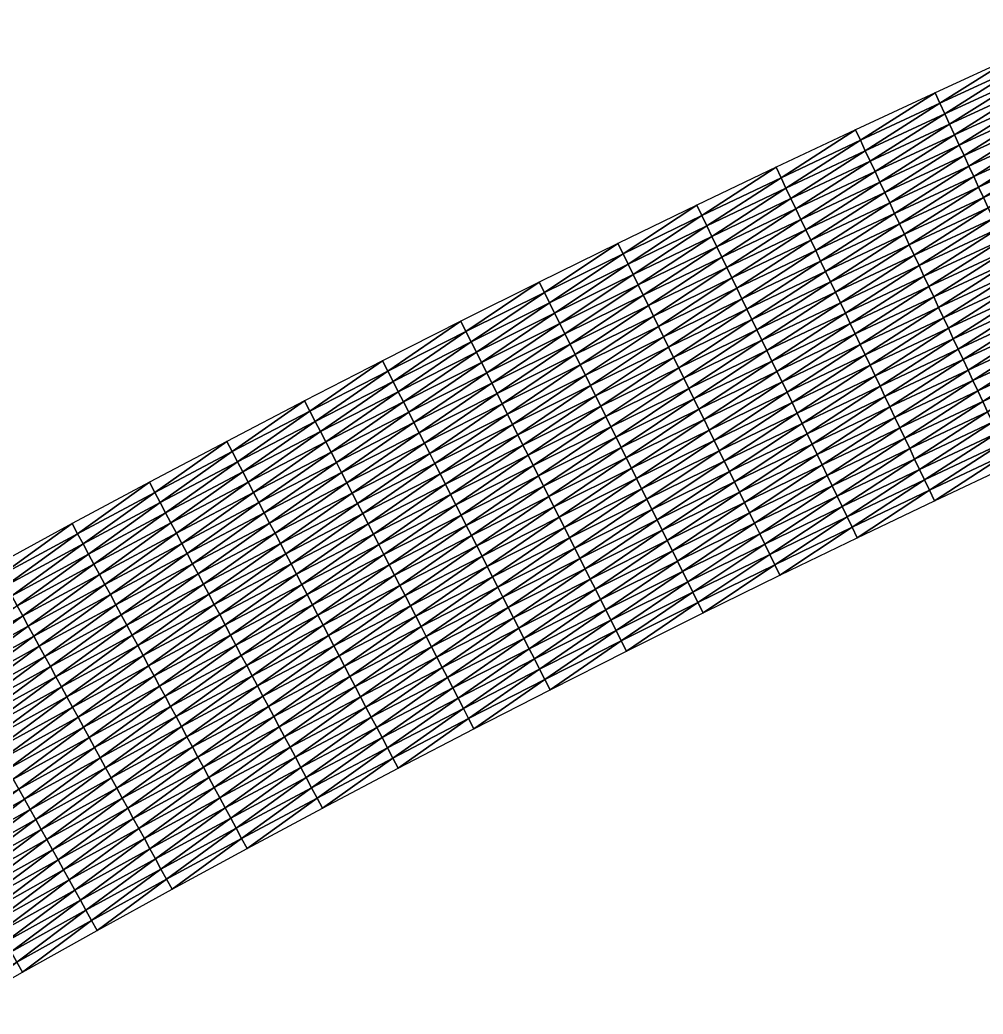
# Model space of a CAD drawing. Header units: metres. Extents: x 479979 to 482619, y 6959976 to 6961524.
# Drawn here: x 480645.8 to 480812.8, y 6960432.6 to 6960605 of the extents above; entities that cross this region are included whole.
import ezdxf

# ---------------------------------------------------------------- set-up
doc = ezdxf.new("R2010")
doc.units = ezdxf.units.M

msp = doc.modelspace()

# ---------------------------------------------------------------- meshes
at = {"layer": 'WORKING_PLATFORM_TOP'}
mesh = msp.add_polyface(dxfattribs=at)
corners = [(480804.279, 6960556.947, 9.692), (480817.931, 6960563.301, 9.633), (480817.092, 6960565.117, 9.64), (480803.431, 6960558.758, 9.699), (480816.253, 6960566.932, 9.648), (480802.582, 6960560.569, 9.707), (480815.414, 6960568.748, 9.655), (480801.733, 6960562.38, 9.714), (480814.574, 6960570.563, 9.662), (480800.885, 6960564.191, 9.721), (480813.735, 6960572.378, 9.67), (480800.036, 6960566.002, 9.729), (480812.896, 6960574.194, 9.677), (480799.187, 6960567.813, 9.736), (480812.057, 6960576.009, 9.684), (480798.339, 6960569.624, 9.744), (480811.217, 6960577.824, 9.193), (480797.49, 6960571.435, 9.254), (480810.378, 6960579.64, 9.199), (480796.641, 6960573.246, 9.258), (480809.539, 6960581.455, 9.206), (480795.793, 6960575.057, 9.266), (480808.699, 6960583.271, 9.213), (480794.944, 6960576.868, 9.273), (480807.86, 6960585.086, 9.221), (480794.095, 6960578.679, 9.28), (480807.021, 6960586.901, 9.228), (480819.61, 6960559.671, 9.618), (480832.452, 6960567.769, 9.565), (480818.771, 6960561.486, 9.626), (480831.622, 6960569.588, 9.573), (480830.792, 6960571.408, 9.58), (480829.962, 6960573.227, 9.587), (480829.132, 6960575.047, 9.594), (480828.302, 6960576.867, 9.602), (480827.472, 6960578.686, 9.609), (480826.642, 6960580.506, 9.616), (480825.812, 6960582.326, 9.623), (480824.982, 6960584.145, 9.132), (480824.152, 6960585.965, 9.138), (480823.322, 6960587.785, 9.145), (480822.492, 6960589.604, 9.152), (480821.662, 6960591.424, 9.16), (480820.832, 6960593.244, 9.167), (480820.002, 6960595.063, 9.174), (480806.182, 6960588.717, 9.235), (480819.172, 6960596.883, 9.181), (480805.342, 6960590.532, 9.243), (480818.342, 6960598.703, 9.189), (480804.503, 6960592.348, 9.25), (480832.217, 6960604.989, 9.126)]
mesh.append_faces([[corners[k] for k in face] for face in [(0, 1, 2), (3, 2, 4), (3, 4, 5), (5, 4, 6), (5, 6, 7), (7, 6, 8), (7, 8, 9), (9, 8, 10), (9, 10, 11), (11, 10, 12), (11, 12, 13), (13, 12, 14), (13, 14, 15), (15, 14, 16), (17, 16, 18), (19, 18, 20), (21, 20, 22), (23, 22, 24), (25, 24, 26), (27, 28, 29), (29, 30, 1), (1, 31, 2), (2, 32, 4), (4, 33, 6), (6, 34, 8), (8, 34, 35), (8, 35, 10), (10, 35, 36), (10, 36, 12), (12, 36, 37), (12, 37, 14), (14, 37, 38), (14, 38, 16), (16, 38, 39), (16, 39, 18), (18, 39, 40), (18, 40, 20), (20, 40, 41), (20, 41, 22), (22, 41, 42), (22, 42, 24), (24, 42, 43), (24, 43, 26), (26, 43, 44), (26, 44, 45), (45, 44, 46), (45, 46, 47), (47, 46, 48), (47, 48, 49), (46, 50, 48)]])
mesh = msp.add_polyface(dxfattribs=at)
corners = [(480771.02, 6960556.645, 9.857), (480784.66, 6960563.17, 9.801), (480783.801, 6960564.976, 9.314), (480770.152, 6960558.447, 9.373), (480782.943, 6960566.783, 9.316), (480769.284, 6960560.249, 9.372), (480782.085, 6960568.589, 9.323), (480768.416, 6960562.051, 9.38), (480781.227, 6960570.396, 9.331), (480767.548, 6960563.852, 9.387), (480780.368, 6960572.202, 9.338), (480766.68, 6960565.654, 9.394), (480779.51, 6960574.009, 9.346), (480765.812, 6960567.456, 9.402), (480778.652, 6960575.815, 9.353), (480764.944, 6960569.258, 9.409), (480777.794, 6960577.622, 9.361), (480764.076, 6960571.06, 9.417), (480776.935, 6960579.428, 9.368), (480787.234, 6960557.75, 9.779), (480800.885, 6960564.191, 9.721), (480800.036, 6960566.002, 9.729), (480786.376, 6960559.557, 9.786), (480799.187, 6960567.813, 9.736), (480785.518, 6960561.363, 9.794), (480798.339, 6960569.624, 9.744), (480797.49, 6960571.435, 9.254), (480796.641, 6960573.246, 9.258), (480795.793, 6960575.057, 9.266), (480794.944, 6960576.868, 9.273), (480794.095, 6960578.679, 9.28), (480793.247, 6960580.49, 9.288), (480792.398, 6960582.301, 9.295), (480791.549, 6960584.112, 9.302), (480790.701, 6960585.923, 9.31), (480811.217, 6960577.824, 9.193), (480810.378, 6960579.64, 9.199), (480809.539, 6960581.455, 9.206), (480808.699, 6960583.271, 9.213), (480807.86, 6960585.086, 9.221), (480807.021, 6960586.901, 9.228), (480806.182, 6960588.717, 9.235), (480805.342, 6960590.532, 9.243), (480804.503, 6960592.348, 9.25)]
mesh.append_faces([[corners[k] for k in face] for face in [(0, 1, 2), (3, 2, 4), (3, 4, 5), (5, 4, 6), (5, 6, 7), (7, 6, 8), (7, 8, 9), (9, 8, 10), (9, 10, 11), (11, 10, 12), (11, 12, 13), (13, 12, 14), (15, 14, 16), (17, 16, 18), (19, 20, 21), (19, 21, 22), (22, 21, 23), (22, 23, 24), (24, 23, 25), (24, 25, 1), (1, 25, 26), (1, 26, 2), (2, 26, 27), (2, 27, 4), (4, 27, 28), (4, 28, 6), (6, 28, 29), (6, 29, 8), (8, 29, 30), (8, 30, 10), (10, 30, 31), (10, 31, 12), (12, 31, 32), (12, 32, 14), (14, 32, 33), (14, 33, 16), (16, 33, 34), (16, 34, 18), (25, 35, 26), (26, 36, 27), (27, 37, 28), (28, 38, 29), (29, 39, 30), (30, 40, 31), (31, 40, 41), (31, 41, 32), (32, 41, 42), (32, 42, 33), (33, 42, 43), (33, 43, 34)]])
mesh = msp.add_polyface(dxfattribs=at)
corners = [(480745.636, 6960539.796, 9.948), (480759.175, 6960546.455, 9.896), (480758.297, 6960548.252, 9.904), (480744.748, 6960541.588, 9.956), (480757.42, 6960550.049, 9.911), (480743.86, 6960543.38, 9.963), (480756.542, 6960551.846, 9.432), (480742.973, 6960545.172, 9.489), (480755.664, 6960553.643, 9.426), (480742.085, 6960546.965, 9.478), (480754.787, 6960555.44, 9.434), (480741.198, 6960548.757, 9.486), (480753.909, 6960557.237, 9.441), (480740.31, 6960550.549, 9.494), (480753.031, 6960559.034, 9.449), (480739.422, 6960552.341, 9.501), (480752.154, 6960560.831, 9.456), (480738.535, 6960554.134, 9.509), (480751.276, 6960562.629, 9.464), (480737.647, 6960555.926, 9.516), (480750.398, 6960564.426, 9.471), (480736.76, 6960557.718, 9.524), (480749.52, 6960566.223, 9.479), (480735.872, 6960559.51, 9.531), (480760.931, 6960542.86, 9.881), (480774.491, 6960549.438, 9.827), (480773.623, 6960551.239, 9.835), (480760.053, 6960544.657, 9.889), (480772.756, 6960553.041, 9.842), (480771.888, 6960554.843, 9.85), (480771.02, 6960556.645, 9.857), (480770.152, 6960558.447, 9.373), (480769.284, 6960560.249, 9.372), (480768.416, 6960562.051, 9.38), (480767.548, 6960563.852, 9.387), (480766.68, 6960565.654, 9.394), (480765.812, 6960567.456, 9.402), (480764.944, 6960569.258, 9.409), (480764.076, 6960571.06, 9.417), (480763.209, 6960572.862, 9.424), (480778.652, 6960575.815, 9.353), (480777.794, 6960577.622, 9.361), (480776.935, 6960579.428, 9.368)]
mesh.append_faces([[corners[k] for k in face] for face in [(0, 1, 2), (3, 2, 4), (3, 4, 5), (5, 4, 6), (5, 6, 7), (7, 6, 8), (7, 8, 9), (9, 8, 10), (9, 10, 11), (11, 10, 12), (11, 12, 13), (13, 12, 14), (13, 14, 15), (15, 14, 16), (15, 16, 17), (17, 16, 18), (17, 18, 19), (19, 18, 20), (19, 20, 21), (21, 20, 22), (21, 22, 23), (24, 25, 26), (24, 26, 27), (27, 26, 28), (27, 28, 1), (1, 28, 29), (1, 29, 2), (2, 29, 30), (2, 30, 4), (4, 30, 31), (4, 31, 6), (6, 31, 32), (6, 32, 8), (8, 32, 33), (8, 33, 10), (10, 33, 34), (10, 34, 12), (12, 34, 35), (12, 35, 14), (14, 35, 36), (14, 36, 16), (16, 36, 37), (16, 37, 18), (18, 37, 38), (18, 38, 20), (20, 38, 39), (20, 39, 22), (36, 40, 37), (37, 41, 38), (38, 42, 39)]])
mesh = msp.add_polyface(dxfattribs=at)
corners = [(480766.197, 6960532.078, 9.836), (480779.699, 6960538.626, 9.782), (480778.831, 6960540.428, 9.79), (480765.319, 6960533.875, 9.843), (480777.963, 6960542.23, 9.797), (480764.441, 6960535.672, 9.851), (480777.095, 6960544.032, 9.805), (480763.564, 6960537.469, 9.858), (480776.227, 6960545.834, 9.812), (480762.686, 6960539.266, 9.866), (480775.359, 6960547.636, 9.82), (480761.808, 6960541.063, 9.873), (480774.491, 6960549.438, 9.827), (480782.303, 6960533.221, 9.76), (480795.817, 6960539.685, 9.705), (480794.958, 6960541.492, 9.712), (480781.435, 6960535.023, 9.767), (480794.1, 6960543.298, 9.72), (480780.567, 6960536.824, 9.775), (480793.242, 6960545.105, 9.727), (480792.384, 6960546.911, 9.734), (480791.525, 6960548.718, 9.742), (480790.667, 6960550.524, 9.749), (480789.809, 6960552.331, 9.757), (480788.951, 6960554.137, 9.764), (480788.092, 6960555.944, 9.772), (480787.234, 6960557.75, 9.779), (480773.623, 6960551.239, 9.835), (480786.376, 6960559.557, 9.786), (480772.756, 6960553.041, 9.842), (480785.518, 6960561.363, 9.794), (480771.888, 6960554.843, 9.85), (480784.66, 6960563.17, 9.801), (480771.02, 6960556.645, 9.857), (480783.801, 6960564.976, 9.314), (480770.152, 6960558.447, 9.373), (480797.533, 6960536.072, 9.314), (480810.22, 6960544.27, 9.64), (480796.675, 6960537.879, 9.697), (480809.372, 6960546.081, 9.648), (480808.523, 6960547.892, 9.655), (480807.674, 6960549.703, 9.663), (480806.826, 6960551.514, 9.67), (480805.977, 6960553.325, 9.677), (480805.128, 6960555.136, 9.685), (480804.279, 6960556.947, 9.692), (480803.431, 6960558.758, 9.699), (480802.582, 6960560.569, 9.707), (480801.733, 6960562.38, 9.714), (480800.885, 6960564.191, 9.721)]
mesh.append_faces([[corners[k] for k in face] for face in [(0, 1, 2), (3, 2, 4), (5, 4, 6), (7, 6, 8), (9, 8, 10), (11, 10, 12), (13, 14, 15), (16, 15, 17), (16, 17, 18), (18, 17, 19), (18, 19, 1), (1, 19, 20), (1, 20, 2), (2, 20, 21), (2, 21, 4), (4, 21, 22), (4, 22, 6), (6, 22, 23), (6, 23, 8), (8, 23, 24), (8, 24, 10), (10, 24, 25), (10, 25, 12), (12, 25, 26), (12, 26, 27), (27, 26, 28), (27, 28, 29), (29, 28, 30), (29, 30, 31), (31, 30, 32), (31, 32, 33), (33, 34, 35), (36, 37, 38), (38, 39, 14), (14, 40, 15), (15, 41, 17), (17, 42, 19), (19, 43, 20), (20, 43, 44), (20, 44, 21), (21, 44, 45), (21, 45, 22), (22, 45, 46), (22, 46, 23), (23, 46, 47), (23, 47, 24), (24, 47, 48), (24, 48, 25), (25, 48, 49), (25, 49, 26)]])
mesh = msp.add_polyface(dxfattribs=at)
corners = [(480804.399, 6960521.62, 9.13), (480817.858, 6960527.971, 9.074), (480817.01, 6960529.782, 9.081), (480803.541, 6960523.427, 9.138), (480816.161, 6960531.593, 9.089), (480802.682, 6960525.233, 9.145), (480815.312, 6960533.404, 9.096), (480801.824, 6960527.04, 9.153), (480814.464, 6960535.215, 9.104), (480800.966, 6960528.846, 9.16), (480813.615, 6960537.026, 9.111), (480800.108, 6960530.653, 9.168), (480812.766, 6960538.837, 9.118), (480799.249, 6960532.459, 9.175), (480811.918, 6960540.648, 9.126), (480798.391, 6960534.266, 9.182), (480811.069, 6960542.459, 9.254), (480797.533, 6960536.072, 9.314), (480810.22, 6960544.27, 9.64), (480796.675, 6960537.879, 9.697), (480809.372, 6960546.081, 9.648), (480795.817, 6960539.685, 9.705), (480808.523, 6960547.892, 9.655), (480794.958, 6960541.492, 9.712), (480807.674, 6960549.703, 9.663), (480794.1, 6960543.298, 9.72), (480806.826, 6960551.514, 9.67), (480793.242, 6960545.105, 9.727), (480805.977, 6960553.325, 9.677), (480830.52, 6960536.071, 9.023), (480829.681, 6960537.886, 9.031), (480828.842, 6960539.701, 9.038), (480828.002, 6960541.517, 9.045), (480827.163, 6960543.332, 9.053), (480826.324, 6960545.147, 9.06), (480825.485, 6960546.963, 9.067), (480824.645, 6960548.778, 9.193), (480823.806, 6960550.594, 9.582), (480822.967, 6960552.409, 9.589), (480822.128, 6960554.224, 9.596), (480821.288, 6960556.04, 9.604), (480820.449, 6960557.855, 9.611), (480819.61, 6960559.671, 9.618), (480818.771, 6960561.486, 9.626), (480805.128, 6960555.136, 9.685), (480817.931, 6960563.301, 9.633), (480804.279, 6960556.947, 9.692), (480817.092, 6960565.117, 9.64), (480803.431, 6960558.758, 9.699)]
mesh.append_faces([[corners[k] for k in face] for face in [(0, 1, 2), (0, 2, 3), (3, 2, 4), (3, 4, 5), (5, 4, 6), (5, 6, 7), (7, 6, 8), (7, 8, 9), (9, 8, 10), (9, 10, 11), (11, 10, 12), (11, 12, 13), (13, 12, 14), (13, 14, 15), (15, 14, 16), (15, 16, 17), (17, 16, 18), (19, 18, 20), (21, 20, 22), (23, 22, 24), (25, 24, 26), (27, 26, 28), (1, 29, 2), (2, 30, 4), (4, 31, 6), (6, 32, 8), (8, 33, 10), (10, 33, 34), (10, 34, 12), (12, 34, 35), (12, 35, 14), (14, 35, 36), (14, 36, 16), (16, 36, 37), (16, 37, 18), (18, 37, 38), (18, 38, 20), (20, 38, 39), (20, 39, 22), (22, 39, 40), (22, 40, 24), (24, 40, 41), (24, 41, 26), (26, 41, 42), (26, 42, 28), (28, 42, 43), (28, 43, 44), (44, 43, 45), (44, 45, 46), (46, 47, 48)]])
mesh = msp.add_polyface(dxfattribs=at)
corners = [(480724.127, 6960515.565, 10), (480737.523, 6960522.34, 9.952), (480736.625, 6960524.128, 9.96), (480723.219, 6960517.347, 10.007), (480735.728, 6960525.915, 9.967), (480722.312, 6960519.13, 10.015), (480734.83, 6960527.702, 9.975), (480721.404, 6960520.912, 10.023), (480733.933, 6960529.489, 9.983), (480720.496, 6960522.694, 10.031), (480733.035, 6960531.277, 9.99), (480719.589, 6960524.476, 10.038), (480732.137, 6960533.064, 9.998), (480718.681, 6960526.258, 10.046), (480731.24, 6960534.851, 10.006), (480717.773, 6960528.041, 10.054), (480730.342, 6960536.638, 10.013), (480716.866, 6960529.823, 10.061), (480729.445, 6960538.426, 9.546), (480715.958, 6960531.605, 9.601), (480728.547, 6960540.213, 9.529), (480715.05, 6960533.387, 9.577), (480727.649, 6960542, 9.536), (480714.143, 6960535.169, 9.584), (480726.752, 6960543.787, 9.544), (480713.235, 6960536.951, 9.592), (480725.854, 6960545.575, 9.551), (480712.327, 6960538.734, 9.6), (480724.957, 6960547.362, 9.559), (480711.42, 6960540.516, 9.607), (480724.059, 6960549.149, 9.567), (480710.512, 6960542.298, 9.615), (480723.161, 6960550.937, 9.574), (480748.298, 6960534.419, 9.925), (480747.411, 6960536.211, 9.933), (480746.523, 6960538.003, 9.94), (480745.636, 6960539.796, 9.948), (480744.748, 6960541.588, 9.956), (480743.86, 6960543.38, 9.963), (480742.973, 6960545.172, 9.489), (480742.085, 6960546.965, 9.478), (480741.198, 6960548.757, 9.486), (480740.31, 6960550.549, 9.494), (480739.422, 6960552.341, 9.501), (480738.535, 6960554.134, 9.509), (480737.647, 6960555.926, 9.516), (480736.76, 6960557.718, 9.524), (480735.872, 6960559.51, 9.531), (480722.264, 6960552.724, 9.582)]
mesh.append_faces([[corners[k] for k in face] for face in [(0, 1, 2), (3, 2, 4), (3, 4, 5), (5, 4, 6), (5, 6, 7), (7, 6, 8), (7, 8, 9), (9, 8, 10), (9, 10, 11), (11, 10, 12), (11, 12, 13), (13, 12, 14), (13, 14, 15), (15, 14, 16), (15, 16, 17), (17, 16, 18), (17, 18, 19), (19, 18, 20), (19, 20, 21), (21, 20, 22), (23, 22, 24), (25, 24, 26), (27, 26, 28), (29, 28, 30), (31, 30, 32), (4, 33, 6), (6, 34, 8), (8, 35, 10), (10, 36, 12), (12, 37, 14), (14, 37, 38), (14, 38, 16), (16, 38, 39), (16, 39, 18), (18, 39, 40), (18, 40, 20), (20, 40, 41), (20, 41, 22), (22, 41, 42), (22, 42, 24), (24, 42, 43), (24, 43, 26), (26, 43, 44), (26, 44, 28), (28, 44, 45), (28, 45, 30), (30, 45, 46), (30, 46, 32), (32, 46, 47), (32, 47, 48)]])
mesh = msp.add_polyface(dxfattribs=at)
corners = [(480690.039, 6960515.967, 10.151), (480703.431, 6960522.932, 10.107), (480702.513, 6960524.709, 9.655), (480689.112, 6960517.739, 9.707), (480701.596, 6960526.486, 9.623), (480688.184, 6960519.51, 9.666), (480700.678, 6960528.263, 9.63), (480687.256, 6960521.282, 9.674), (480699.76, 6960530.04, 9.638), (480686.328, 6960523.054, 9.682), (480698.842, 6960531.817, 9.646), (480685.4, 6960524.825, 9.69), (480697.924, 6960533.594, 9.653), (480684.472, 6960526.597, 9.697), (480697.007, 6960535.371, 9.661), (480683.544, 6960528.369, 9.705), (480696.089, 6960537.148, 9.669), (480682.616, 6960530.14, 9.713), (480695.171, 6960538.925, 9.677), (480707.102, 6960515.825, 10.076), (480720.496, 6960522.694, 10.031), (480719.589, 6960524.476, 10.038), (480706.185, 6960517.601, 10.084), (480718.681, 6960526.258, 10.046), (480705.267, 6960519.378, 10.092), (480717.773, 6960528.041, 10.054), (480704.349, 6960521.155, 10.099), (480716.866, 6960529.823, 10.061), (480715.958, 6960531.605, 9.601), (480715.05, 6960533.387, 9.577), (480714.143, 6960535.169, 9.584), (480713.235, 6960536.951, 9.592), (480712.327, 6960538.734, 9.6), (480711.42, 6960540.516, 9.607), (480710.512, 6960542.298, 9.615), (480709.604, 6960544.08, 9.623), (480708.697, 6960545.862, 9.63), (480727.649, 6960542, 9.536), (480726.752, 6960543.787, 9.544), (480725.854, 6960545.575, 9.551), (480724.957, 6960547.362, 9.559), (480724.059, 6960549.149, 9.567), (480723.161, 6960550.937, 9.574), (480722.264, 6960552.724, 9.582)]
mesh.append_faces([[corners[k] for k in face] for face in [(0, 1, 2), (0, 2, 3), (3, 2, 4), (3, 4, 5), (5, 4, 6), (5, 6, 7), (7, 6, 8), (7, 8, 9), (9, 8, 10), (9, 10, 11), (11, 10, 12), (11, 12, 13), (13, 12, 14), (13, 14, 15), (15, 14, 16), (15, 16, 17), (17, 16, 18), (19, 20, 21), (22, 21, 23), (22, 23, 24), (24, 23, 25), (24, 25, 26), (26, 25, 27), (26, 27, 1), (1, 27, 28), (1, 28, 2), (2, 28, 29), (2, 29, 4), (4, 29, 30), (4, 30, 6), (6, 30, 31), (6, 31, 8), (8, 31, 32), (8, 32, 10), (10, 32, 33), (10, 33, 12), (12, 33, 34), (12, 34, 14), (14, 34, 35), (14, 35, 16), (16, 35, 36), (16, 36, 18), (29, 37, 30), (30, 38, 31), (31, 39, 32), (32, 40, 33), (33, 41, 34), (34, 42, 35), (35, 42, 43), (35, 43, 36)]])
mesh = msp.add_polyface(dxfattribs=at)
corners = [(480741.113, 6960515.191, 9.922), (480754.512, 6960521.873, 9.872), (480753.624, 6960523.665, 9.88), (480740.216, 6960516.978, 9.929), (480752.736, 6960525.458, 9.887), (480739.318, 6960518.766, 9.937), (480751.849, 6960527.25, 9.895), (480738.42, 6960520.553, 9.945), (480750.961, 6960529.042, 9.903), (480737.523, 6960522.34, 9.952), (480750.074, 6960530.834, 9.91), (480736.625, 6960524.128, 9.96), (480749.186, 6960532.627, 9.918), (480735.728, 6960525.915, 9.967), (480748.298, 6960534.419, 9.925), (480734.83, 6960527.702, 9.975), (480747.411, 6960536.211, 9.933), (480733.933, 6960529.489, 9.983), (480746.523, 6960538.003, 9.94), (480733.035, 6960531.277, 9.99), (480745.636, 6960539.796, 9.948), (480732.137, 6960533.064, 9.998), (480744.748, 6960541.588, 9.956), (480758.062, 6960514.704, 9.342), (480771.463, 6960521.295, 9.291), (480770.585, 6960523.092, 9.432), (480757.174, 6960516.496, 9.489), (480769.708, 6960524.889, 9.806), (480756.287, 6960518.289, 9.857), (480768.83, 6960526.686, 9.813), (480755.399, 6960520.081, 9.865), (480767.952, 6960528.483, 9.821), (480767.074, 6960530.28, 9.828), (480766.197, 6960532.078, 9.836), (480765.319, 6960533.875, 9.843), (480764.441, 6960535.672, 9.851), (480763.564, 6960537.469, 9.858), (480762.686, 6960539.266, 9.866), (480761.808, 6960541.063, 9.873), (480760.931, 6960542.86, 9.881), (480760.053, 6960544.657, 9.889), (480759.175, 6960546.455, 9.896), (480758.297, 6960548.252, 9.904), (480778.831, 6960540.428, 9.79), (480777.963, 6960542.23, 9.797), (480777.095, 6960544.032, 9.805), (480776.227, 6960545.834, 9.812), (480775.359, 6960547.636, 9.82), (480774.491, 6960549.438, 9.827)]
mesh.append_faces([[corners[k] for k in face] for face in [(0, 1, 2), (3, 2, 4), (3, 4, 5), (5, 4, 6), (5, 6, 7), (7, 6, 8), (7, 8, 9), (9, 8, 10), (9, 10, 11), (11, 10, 12), (11, 12, 13), (13, 12, 14), (15, 14, 16), (17, 16, 18), (19, 18, 20), (21, 20, 22), (23, 24, 25), (26, 25, 27), (26, 27, 28), (28, 27, 29), (28, 29, 30), (30, 29, 31), (30, 31, 1), (1, 31, 32), (1, 32, 2), (2, 32, 33), (2, 33, 4), (4, 33, 34), (4, 34, 6), (6, 34, 35), (6, 35, 8), (8, 35, 36), (8, 36, 10), (10, 36, 37), (10, 37, 12), (12, 37, 38), (12, 38, 14), (14, 38, 39), (14, 39, 16), (16, 39, 40), (16, 40, 18), (18, 40, 41), (18, 41, 20), (20, 42, 22), (33, 43, 34), (34, 44, 35), (35, 45, 36), (36, 46, 37), (37, 47, 38), (38, 48, 39)]])
mesh = msp.add_polyface(dxfattribs=at)
corners = [(480764.275, 6960502.158, 9.289), (480777.607, 6960508.715, 9.238), (480776.729, 6960510.512, 9.245), (480763.388, 6960503.951, 9.296), (480775.852, 6960512.309, 9.253), (480762.5, 6960505.743, 9.304), (480774.974, 6960514.106, 9.26), (480790.982, 6960515.202, 9.185), (480790.114, 6960517.004, 9.193), (480789.246, 6960518.806, 9.2), (480788.378, 6960520.608, 9.207), (480787.51, 6960522.409, 9.215), (480774.096, 6960515.903, 9.268), (480786.642, 6960524.211, 9.222), (480773.218, 6960517.701, 9.276), (480785.774, 6960526.013, 9.23), (480772.341, 6960519.498, 9.283), (480784.906, 6960527.815, 9.237), (480771.463, 6960521.295, 9.291), (480784.038, 6960529.617, 9.373), (480770.585, 6960523.092, 9.432), (480783.17, 6960531.419, 9.752), (480769.708, 6960524.889, 9.806), (480782.303, 6960533.221, 9.76), (480768.83, 6960526.686, 9.813), (480781.435, 6960535.023, 9.767), (480767.952, 6960528.483, 9.821), (480780.567, 6960536.824, 9.775), (480767.074, 6960530.28, 9.828), (480779.699, 6960538.626, 9.782), (480766.197, 6960532.078, 9.836), (480804.399, 6960521.62, 9.13), (480803.541, 6960523.427, 9.138), (480802.682, 6960525.233, 9.145), (480801.824, 6960527.04, 9.153), (480800.966, 6960528.846, 9.16), (480800.108, 6960530.653, 9.168), (480799.249, 6960532.459, 9.175), (480798.391, 6960534.266, 9.182), (480797.533, 6960536.072, 9.314), (480796.675, 6960537.879, 9.697), (480795.817, 6960539.685, 9.705), (480794.958, 6960541.492, 9.712)]
mesh.append_faces([[corners[k] for k in face] for face in [(0, 1, 2), (3, 2, 4), (5, 4, 6), (1, 7, 8), (1, 8, 2), (2, 8, 9), (2, 9, 4), (4, 9, 10), (4, 10, 6), (6, 10, 11), (6, 11, 12), (12, 11, 13), (12, 13, 14), (14, 13, 15), (14, 15, 16), (16, 15, 17), (16, 17, 18), (18, 17, 19), (18, 19, 20), (20, 19, 21), (20, 21, 22), (22, 21, 23), (22, 23, 24), (24, 23, 25), (24, 25, 26), (26, 25, 27), (26, 27, 28), (28, 27, 29), (28, 29, 30), (7, 31, 32), (7, 32, 8), (8, 32, 33), (8, 33, 9), (9, 33, 34), (9, 34, 10), (10, 34, 35), (10, 35, 11), (11, 35, 36), (11, 36, 13), (13, 36, 37), (13, 37, 15), (15, 37, 38), (15, 38, 17), (17, 38, 39), (17, 39, 19), (19, 39, 40), (19, 40, 21), (21, 40, 41), (21, 41, 23), (23, 42, 25)]])
mesh = msp.add_polyface(dxfattribs=at)
corners = [(480649.165, 6960496.369, 9.855), (480662.437, 6960503.569, 9.807), (480661.488, 6960505.33, 9.747), (480666.231, 6960496.526, 10.207), (480679.505, 6960503.627, 10.169), (480678.567, 6960505.393, 10.176), (480665.282, 6960498.287, 10.215), (480677.629, 6960507.159, 10.184), (480664.334, 6960500.047, 10.223), (480676.691, 6960508.926, 10.192), (480663.385, 6960501.808, 10.231), (480675.753, 6960510.692, 9.758), (480674.814, 6960512.458, 9.708), (480673.876, 6960514.224, 9.715), (480660.54, 6960507.09, 9.754), (480672.938, 6960515.991, 9.723), (480659.591, 6960508.851, 9.762), (480672, 6960517.757, 9.731), (480658.643, 6960510.612, 9.77), (480671.061, 6960519.523, 9.739), (480657.694, 6960512.373, 9.778), (480670.123, 6960521.289, 9.747), (480656.746, 6960514.134, 9.786), (480669.185, 6960523.056, 9.754), (480655.797, 6960515.894, 9.794), (480668.247, 6960524.822, 9.762), (480654.849, 6960517.655, 9.802), (480682.32, 6960498.328, 10.145), (480694.679, 6960507.109, 10.112), (480681.382, 6960500.094, 10.153), (480693.751, 6960508.88, 10.12), (480680.444, 6960501.861, 10.161), (480692.823, 6960510.652, 10.127), (480691.895, 6960512.424, 10.135), (480690.967, 6960514.195, 10.143), (480690.039, 6960515.967, 10.151), (480689.112, 6960517.739, 9.707), (480688.184, 6960519.51, 9.666), (480687.256, 6960521.282, 9.674), (480686.328, 6960523.054, 9.682), (480685.4, 6960524.825, 9.69), (480684.472, 6960526.597, 9.697), (480683.544, 6960528.369, 9.705), (480682.616, 6960530.14, 9.713), (480681.688, 6960531.912, 9.721), (480695.171, 6960538.925, 9.677)]
mesh.append_faces([[corners[k] for k in face] for face in [(0, 1, 2), (3, 4, 5), (6, 5, 7), (6, 7, 8), (8, 7, 9), (8, 9, 10), (10, 9, 11), (10, 11, 1), (1, 11, 12), (1, 12, 2), (2, 12, 13), (2, 13, 14), (14, 13, 15), (14, 15, 16), (16, 15, 17), (16, 17, 18), (18, 17, 19), (18, 19, 20), (20, 19, 21), (20, 21, 22), (22, 21, 23), (22, 23, 24), (24, 23, 25), (24, 25, 26), (27, 28, 29), (29, 30, 31), (31, 32, 4), (4, 33, 5), (5, 34, 7), (7, 34, 35), (7, 35, 9), (9, 35, 36), (9, 36, 11), (11, 36, 37), (11, 37, 12), (12, 37, 38), (12, 38, 13), (13, 38, 39), (13, 39, 15), (15, 39, 40), (15, 40, 17), (17, 40, 41), (17, 41, 19), (19, 41, 42), (19, 42, 21), (21, 42, 43), (21, 43, 23), (23, 43, 44), (23, 44, 25), (43, 45, 44)]])
mesh = msp.add_polyface(dxfattribs=at)
corners = [(480687.011, 6960489.497, 10.106), (480700.247, 6960496.478, 10.065), (480699.319, 6960498.25, 10.073), (480686.073, 6960491.263, 10.114), (480698.391, 6960500.022, 10.081), (480685.135, 6960493.029, 10.122), (480697.463, 6960501.794, 10.088), (480684.197, 6960494.795, 10.129), (480696.535, 6960503.565, 10.096), (480683.258, 6960496.562, 10.137), (480695.607, 6960505.337, 10.104), (480682.32, 6960498.328, 10.145), (480694.679, 6960507.109, 10.112), (480681.382, 6960500.094, 10.153), (480693.751, 6960508.88, 10.12), (480680.444, 6960501.861, 10.161), (480692.823, 6960510.652, 10.127), (480679.505, 6960503.627, 10.169), (480691.895, 6960512.424, 10.135), (480678.567, 6960505.393, 10.176), (480690.967, 6960514.195, 10.143), (480703.031, 6960491.163, 10.042), (480716.28, 6960498.055, 9.999), (480715.363, 6960499.832, 10.007), (480702.103, 6960492.935, 10.05), (480714.445, 6960501.609, 10.014), (480701.175, 6960494.707, 10.057), (480713.527, 6960503.386, 10.022), (480712.609, 6960505.163, 10.03), (480711.691, 6960506.94, 10.038), (480710.774, 6960508.717, 10.045), (480709.856, 6960510.494, 10.053), (480708.938, 6960512.271, 10.061), (480708.02, 6960514.048, 10.068), (480707.102, 6960515.825, 10.076), (480706.185, 6960517.601, 10.084), (480705.267, 6960519.378, 10.092), (480704.349, 6960521.155, 10.099), (480703.431, 6960522.932, 10.107), (480690.039, 6960515.967, 10.151), (480725.035, 6960513.783, 9.992), (480724.127, 6960515.565, 10), (480723.219, 6960517.347, 10.007), (480722.312, 6960519.13, 10.015), (480721.404, 6960520.912, 10.023), (480720.496, 6960522.694, 10.031), (480719.589, 6960524.476, 10.038)]
mesh.append_faces([[corners[k] for k in face] for face in [(0, 1, 2), (3, 2, 4), (3, 4, 5), (5, 4, 6), (5, 6, 7), (7, 6, 8), (7, 8, 9), (9, 8, 10), (9, 10, 11), (11, 10, 12), (13, 12, 14), (15, 14, 16), (17, 16, 18), (19, 18, 20), (21, 22, 23), (21, 23, 24), (24, 23, 25), (24, 25, 26), (26, 25, 27), (26, 27, 1), (1, 27, 28), (1, 28, 2), (2, 28, 29), (2, 29, 4), (4, 29, 30), (4, 30, 6), (6, 30, 31), (6, 31, 8), (8, 31, 32), (8, 32, 10), (10, 32, 33), (10, 33, 12), (12, 33, 34), (12, 34, 14), (14, 34, 35), (14, 35, 16), (16, 35, 36), (16, 36, 18), (18, 36, 37), (18, 37, 20), (20, 37, 38), (20, 38, 39), (28, 40, 29), (29, 41, 30), (30, 42, 31), (31, 43, 32), (32, 44, 33), (33, 44, 45), (33, 45, 34), (34, 46, 35)]])
mesh = msp.add_polyface(dxfattribs=at)
corners = [(480711.383, 6960475.218, 9.472), (480724.541, 6960482.062, 9.429), (480723.623, 6960483.839, 9.437), (480710.455, 6960476.99, 9.48), (480722.705, 6960485.616, 9.445), (480709.527, 6960478.762, 9.487), (480721.787, 6960487.393, 9.452), (480737.742, 6960488.833, 9.385), (480736.834, 6960490.615, 9.392), (480735.927, 6960492.397, 9.4), (480735.019, 6960494.179, 9.408), (480734.111, 6960495.961, 9.415), (480720.869, 6960489.17, 9.46), (480733.204, 6960497.744, 9.423), (480719.952, 6960490.947, 9.468), (480732.296, 6960499.526, 9.431), (480719.034, 6960492.724, 9.476), (480731.388, 6960501.308, 9.438), (480718.116, 6960494.501, 9.483), (480730.481, 6960503.09, 9.601), (480717.198, 6960496.278, 9.655), (480729.573, 6960504.872, 9.954), (480716.28, 6960498.055, 9.999), (480728.665, 6960506.654, 9.961), (480715.363, 6960499.832, 10.007), (480727.758, 6960508.437, 9.969), (480714.445, 6960501.609, 10.014), (480726.85, 6960510.219, 9.977), (480713.527, 6960503.386, 10.022), (480725.942, 6960512.001, 9.984), (480712.609, 6960505.163, 10.03), (480725.035, 6960513.783, 9.992), (480711.691, 6960506.94, 10.038), (480724.127, 6960515.565, 10), (480710.774, 6960508.717, 10.045), (480723.219, 6960517.347, 10.007), (480709.856, 6960510.494, 10.053), (480722.312, 6960519.13, 10.015), (480708.938, 6960512.271, 10.061), (480721.404, 6960520.912, 10.023), (480745.601, 6960506.255, 9.383), (480744.704, 6960508.042, 9.391), (480743.806, 6960509.829, 9.546), (480742.908, 6960511.617, 9.906), (480742.011, 6960513.404, 9.914), (480741.113, 6960515.191, 9.922), (480740.216, 6960516.978, 9.929), (480739.318, 6960518.766, 9.937), (480738.42, 6960520.553, 9.945), (480737.523, 6960522.34, 9.952), (480736.625, 6960524.128, 9.96)]
mesh.append_faces([[corners[k] for k in face] for face in [(0, 1, 2), (3, 2, 4), (5, 4, 6), (1, 7, 8), (1, 8, 2), (2, 8, 9), (2, 9, 4), (4, 9, 10), (4, 10, 6), (6, 10, 11), (6, 11, 12), (12, 11, 13), (12, 13, 14), (14, 13, 15), (14, 15, 16), (16, 15, 17), (16, 17, 18), (18, 17, 19), (18, 19, 20), (20, 19, 21), (20, 21, 22), (22, 21, 23), (22, 23, 24), (24, 23, 25), (24, 25, 26), (26, 25, 27), (26, 27, 28), (28, 27, 29), (28, 29, 30), (30, 29, 31), (32, 31, 33), (34, 33, 35), (36, 35, 37), (38, 37, 39), (13, 40, 15), (15, 41, 17), (17, 42, 19), (19, 43, 21), (21, 44, 23), (23, 44, 45), (23, 45, 25), (25, 45, 46), (25, 46, 27), (27, 46, 47), (27, 47, 29), (29, 47, 48), (29, 48, 31), (31, 48, 49), (31, 49, 33), (33, 50, 35)]])
mesh = msp.add_polyface(dxfattribs=at)
corners = [(480737.742, 6960488.833, 9.385), (480750.987, 6960495.531, 9.338), (480750.089, 6960497.318, 9.345), (480736.834, 6960490.615, 9.392), (480749.192, 6960499.106, 9.353), (480735.927, 6960492.397, 9.4), (480748.294, 6960500.893, 9.361), (480735.019, 6960494.179, 9.408), (480747.396, 6960502.68, 9.368), (480734.111, 6960495.961, 9.415), (480746.499, 6960504.468, 9.376), (480733.204, 6960497.744, 9.423), (480745.601, 6960506.255, 9.383), (480732.296, 6960499.526, 9.431), (480744.704, 6960508.042, 9.391), (480731.388, 6960501.308, 9.438), (480743.806, 6960509.829, 9.546), (480730.481, 6960503.09, 9.601), (480742.908, 6960511.617, 9.906), (480729.573, 6960504.872, 9.954), (480742.011, 6960513.404, 9.914), (480764.275, 6960502.158, 9.289), (480763.388, 6960503.951, 9.296), (480762.5, 6960505.743, 9.304), (480761.612, 6960507.535, 9.311), (480760.725, 6960509.327, 9.319), (480759.837, 6960511.12, 9.327), (480758.95, 6960512.912, 9.334), (480758.062, 6960514.704, 9.342), (480757.174, 6960516.496, 9.489), (480756.287, 6960518.289, 9.857), (480755.399, 6960520.081, 9.865), (480754.512, 6960521.873, 9.872), (480741.113, 6960515.191, 9.922), (480753.624, 6960523.665, 9.88), (480740.216, 6960516.978, 9.929), (480776.729, 6960510.512, 9.245), (480775.852, 6960512.309, 9.253), (480774.974, 6960514.106, 9.26), (480774.096, 6960515.903, 9.268), (480773.218, 6960517.701, 9.276), (480772.341, 6960519.498, 9.283), (480771.463, 6960521.295, 9.291), (480770.585, 6960523.092, 9.432)]
mesh.append_faces([[corners[k] for k in face] for face in [(0, 1, 2), (0, 2, 3), (3, 2, 4), (3, 4, 5), (5, 4, 6), (5, 6, 7), (7, 6, 8), (7, 8, 9), (9, 8, 10), (9, 10, 11), (11, 10, 12), (13, 12, 14), (15, 14, 16), (17, 16, 18), (19, 18, 20), (1, 21, 22), (1, 22, 2), (2, 22, 23), (2, 23, 4), (4, 23, 24), (4, 24, 6), (6, 24, 25), (6, 25, 8), (8, 25, 26), (8, 26, 10), (10, 26, 27), (10, 27, 12), (12, 27, 28), (12, 28, 14), (14, 28, 29), (14, 29, 16), (16, 29, 30), (16, 30, 18), (18, 30, 31), (18, 31, 20), (20, 31, 32), (20, 32, 33), (33, 34, 35), (21, 36, 22), (22, 37, 23), (23, 38, 24), (24, 38, 39), (24, 39, 25), (25, 39, 40), (25, 40, 26), (26, 40, 41), (26, 41, 27), (27, 41, 42), (27, 42, 28), (28, 43, 29)]])
mesh = msp.add_polyface(dxfattribs=at)
corners = [(480628.63, 6960471.276, 10.293), (480641.752, 6960478.595, 10.262), (480640.783, 6960480.345, 10.27), (480645.628, 6960471.597, 10.23), (480658.753, 6960478.817, 10.196), (480657.794, 6960480.573, 10.204), (480644.659, 6960473.347, 10.238), (480656.835, 6960482.328, 10.212), (480643.69, 6960475.096, 10.246), (480655.877, 6960484.083, 10.22), (480642.721, 6960476.846, 10.254), (480654.918, 6960485.838, 10.228), (480653.959, 6960487.593, 10.236), (480653, 6960489.348, 10.244), (480639.813, 6960482.094, 10.278), (480652.041, 6960491.104, 10.252), (480638.844, 6960483.844, 10.285), (480651.083, 6960492.859, 10.259), (480637.875, 6960485.593, 10.293), (480650.124, 6960494.614, 10.267), (480636.906, 6960487.343, 10.301), (480649.165, 6960496.369, 9.855), (480635.937, 6960489.092, 9.9), (480648.206, 6960498.124, 9.783), (480634.968, 6960490.842, 9.817), (480647.247, 6960499.88, 9.791), (480633.999, 6960492.592, 9.825), (480646.288, 6960501.635, 9.799), (480633.03, 6960494.341, 9.833), (480645.33, 6960503.39, 9.807), (480632.06, 6960496.091, 9.841), (480644.371, 6960505.145, 9.815), (480631.091, 6960497.84, 9.849), (480643.412, 6960506.9, 9.823), (480630.122, 6960499.59, 9.857), (480642.453, 6960508.655, 9.83), (480629.153, 6960501.339, 9.865), (480641.494, 6960510.411, 9.838), (480665.282, 6960498.287, 10.215), (480664.334, 6960500.047, 10.223), (480663.385, 6960501.808, 10.231), (480662.437, 6960503.569, 9.807), (480661.488, 6960505.33, 9.747), (480660.54, 6960507.09, 9.754), (480659.591, 6960508.851, 9.762), (480658.643, 6960510.612, 9.77), (480657.694, 6960512.373, 9.778), (480656.746, 6960514.134, 9.786), (480655.797, 6960515.894, 9.794), (480654.849, 6960517.655, 9.802)]
mesh.append_faces([[corners[k] for k in face] for face in [(0, 1, 2), (3, 4, 5), (6, 5, 7), (6, 7, 8), (8, 7, 9), (8, 9, 10), (10, 9, 11), (10, 11, 1), (1, 11, 12), (1, 12, 2), (2, 12, 13), (2, 13, 14), (14, 13, 15), (14, 15, 16), (16, 15, 17), (16, 17, 18), (18, 17, 19), (18, 19, 20), (20, 19, 21), (20, 21, 22), (22, 21, 23), (22, 23, 24), (24, 23, 25), (24, 25, 26), (26, 25, 27), (26, 27, 28), (28, 27, 29), (30, 29, 31), (32, 31, 33), (34, 33, 35), (36, 35, 37), (13, 38, 15), (15, 39, 17), (17, 40, 19), (19, 41, 21), (21, 42, 23), (23, 42, 43), (23, 43, 25), (25, 43, 44), (25, 44, 27), (27, 44, 45), (27, 45, 29), (29, 45, 46), (29, 46, 31), (31, 46, 47), (31, 47, 33), (33, 47, 48), (33, 48, 35), (35, 48, 49), (35, 49, 37)]])
mesh = msp.add_polyface(dxfattribs=at)
corners = [(480662.588, 6960471.797, 10.165), (480675.716, 6960478.918, 10.129), (480674.768, 6960480.679, 10.137), (480661.629, 6960473.552, 10.173), (480673.819, 6960482.44, 10.144), (480660.671, 6960475.307, 10.181), (480672.871, 6960484.2, 10.152), (480659.712, 6960477.062, 10.188), (480671.922, 6960485.961, 10.16), (480658.753, 6960478.817, 10.196), (480670.973, 6960487.722, 10.168), (480657.794, 6960480.573, 10.204), (480670.025, 6960489.483, 10.176), (480656.835, 6960482.328, 10.212), (480669.076, 6960491.243, 10.184), (480655.877, 6960484.083, 10.22), (480668.128, 6960493.004, 10.192), (480654.918, 6960485.838, 10.228), (480667.179, 6960494.765, 10.199), (480653.959, 6960487.593, 10.236), (480666.231, 6960496.526, 10.207), (480653, 6960489.348, 10.244), (480665.282, 6960498.287, 10.215), (480652.041, 6960491.104, 10.252), (480664.334, 6960500.047, 10.223), (480651.083, 6960492.859, 10.259), (480663.385, 6960501.808, 10.231), (480650.124, 6960494.614, 10.267), (480662.437, 6960503.569, 9.807), (480678.562, 6960473.636, 9.605), (480691.703, 6960480.665, 9.567), (480690.764, 6960482.432, 9.758), (480677.613, 6960475.397, 9.807), (480689.826, 6960484.198, 10.083), (480676.665, 6960477.157, 10.121), (480688.888, 6960485.964, 10.09), (480687.95, 6960487.73, 10.098), (480687.011, 6960489.497, 10.106), (480686.073, 6960491.263, 10.114), (480685.135, 6960493.029, 10.122), (480684.197, 6960494.795, 10.129), (480683.258, 6960496.562, 10.137), (480682.32, 6960498.328, 10.145), (480681.382, 6960500.094, 10.153), (480680.444, 6960501.861, 10.161), (480679.505, 6960503.627, 10.169), (480678.567, 6960505.393, 10.176)]
mesh.append_faces([[corners[k] for k in face] for face in [(0, 1, 2), (3, 2, 4), (3, 4, 5), (5, 4, 6), (5, 6, 7), (7, 6, 8), (7, 8, 9), (9, 8, 10), (9, 10, 11), (11, 10, 12), (11, 12, 13), (13, 12, 14), (13, 14, 15), (15, 14, 16), (15, 16, 17), (17, 16, 18), (17, 18, 19), (19, 18, 20), (19, 20, 21), (21, 20, 22), (23, 22, 24), (25, 24, 26), (27, 26, 28), (29, 30, 31), (29, 31, 32), (32, 31, 33), (32, 33, 34), (34, 33, 35), (34, 35, 1), (1, 35, 36), (1, 36, 2), (2, 36, 37), (2, 37, 4), (4, 37, 38), (4, 38, 6), (6, 38, 39), (6, 39, 8), (8, 39, 40), (8, 40, 10), (10, 40, 41), (10, 41, 12), (12, 41, 42), (12, 42, 14), (14, 42, 43), (14, 43, 16), (16, 43, 44), (16, 44, 18), (18, 44, 45), (18, 45, 20), (20, 46, 22)]])
mesh = msp.add_polyface(dxfattribs=at)
corners = [(480685.201, 6960461.31, 9.55), (480698.27, 6960468.301, 9.512), (480697.332, 6960470.068, 9.52), (480684.253, 6960463.071, 9.558), (480696.394, 6960471.834, 9.528), (480683.304, 6960464.832, 9.566), (480695.456, 6960473.6, 9.536), (480682.356, 6960466.593, 9.574), (480694.517, 6960475.366, 9.543), (480681.407, 6960468.353, 9.582), (480693.579, 6960477.133, 9.551), (480680.459, 6960470.114, 9.589), (480692.641, 6960478.899, 9.559), (480679.51, 6960471.875, 9.597), (480691.703, 6960480.665, 9.567), (480711.383, 6960475.218, 9.472), (480710.455, 6960476.99, 9.48), (480709.527, 6960478.762, 9.487), (480708.599, 6960480.533, 9.495), (480707.671, 6960482.305, 9.503), (480706.743, 6960484.077, 9.511), (480705.815, 6960485.848, 9.518), (480704.887, 6960487.62, 9.526), (480703.959, 6960489.392, 9.707), (480690.764, 6960482.432, 9.758), (480703.031, 6960491.163, 10.042), (480689.826, 6960484.198, 10.083), (480702.103, 6960492.935, 10.05), (480688.888, 6960485.964, 10.09), (480701.175, 6960494.707, 10.057), (480687.95, 6960487.73, 10.098), (480700.247, 6960496.478, 10.065), (480687.011, 6960489.497, 10.106), (480699.319, 6960498.25, 10.073), (480686.073, 6960491.263, 10.114), (480723.623, 6960483.839, 9.437), (480722.705, 6960485.616, 9.445), (480721.787, 6960487.393, 9.452), (480720.869, 6960489.17, 9.46), (480719.952, 6960490.947, 9.468), (480719.034, 6960492.724, 9.476), (480718.116, 6960494.501, 9.483), (480717.198, 6960496.278, 9.655), (480716.28, 6960498.055, 9.999)]
mesh.append_faces([[corners[k] for k in face] for face in [(0, 1, 2), (0, 2, 3), (3, 2, 4), (3, 4, 5), (5, 4, 6), (5, 6, 7), (7, 6, 8), (9, 8, 10), (11, 10, 12), (13, 12, 14), (1, 15, 16), (1, 16, 2), (2, 16, 17), (2, 17, 4), (4, 17, 18), (4, 18, 6), (6, 18, 19), (6, 19, 8), (8, 19, 20), (8, 20, 10), (10, 20, 21), (10, 21, 12), (12, 21, 22), (12, 22, 14), (14, 22, 23), (14, 23, 24), (24, 23, 25), (24, 25, 26), (26, 25, 27), (26, 27, 28), (28, 27, 29), (28, 29, 30), (30, 29, 31), (30, 31, 32), (32, 33, 34), (15, 35, 16), (16, 36, 17), (17, 37, 18), (18, 37, 38), (18, 38, 19), (19, 38, 39), (19, 39, 20), (20, 39, 40), (20, 40, 21), (21, 40, 41), (21, 41, 22), (22, 41, 42), (22, 42, 23), (23, 42, 43), (23, 43, 25)]])
mesh = msp.add_polyface(dxfattribs=at)
corners = [(480633.367, 6960432.597, 9.678), (480646.26, 6960439.888, 9.65), (480645.28, 6960441.632, 9.658), (480632.378, 6960434.335, 9.686), (480644.301, 6960443.376, 9.666), (480631.388, 6960436.073, 9.694), (480643.321, 6960445.12, 9.674), (480630.398, 6960437.811, 9.702), (480642.342, 6960446.863, 9.682), (480629.408, 6960439.549, 9.71), (480641.362, 6960448.607, 9.69), (480628.419, 6960441.286, 9.718), (480640.383, 6960450.351, 9.698), (480627.429, 6960443.024, 9.726), (480639.403, 6960452.095, 9.706), (480626.439, 6960444.762, 9.734), (480638.424, 6960453.838, 9.944), (480658.227, 6960448.854, 9.627), (480657.258, 6960450.603, 9.635), (480656.289, 6960452.353, 9.643), (480655.319, 6960454.102, 9.651), (480654.35, 6960455.852, 9.659), (480653.381, 6960457.601, 9.667), (480652.412, 6960459.351, 9.675), (480651.443, 6960461.1, 9.9), (480650.474, 6960462.85, 10.19), (480637.445, 6960455.582, 10.221), (480649.505, 6960464.599, 10.198), (480636.465, 6960457.326, 10.229), (480648.536, 6960466.349, 10.206), (480635.486, 6960459.07, 10.237), (480647.566, 6960468.098, 10.214), (480634.506, 6960460.813, 10.245), (480646.597, 6960469.848, 10.222), (480633.527, 6960462.557, 10.253), (480645.628, 6960471.597, 10.23), (480632.547, 6960464.301, 10.261), (480644.659, 6960473.347, 10.238), (480631.568, 6960466.045, 10.269), (480643.69, 6960475.096, 10.246), (480630.589, 6960467.788, 10.277), (480642.721, 6960476.846, 10.254), (480629.609, 6960469.532, 10.285), (480641.752, 6960478.595, 10.262), (480661.629, 6960473.552, 10.173), (480660.671, 6960475.307, 10.181), (480659.712, 6960477.062, 10.188), (480658.753, 6960478.817, 10.196), (480657.794, 6960480.573, 10.204)]
mesh.append_faces([[corners[k] for k in face] for face in [(0, 1, 2), (0, 2, 3), (3, 2, 4), (3, 4, 5), (5, 4, 6), (5, 6, 7), (7, 6, 8), (9, 8, 10), (11, 10, 12), (13, 12, 14), (15, 14, 16), (1, 17, 2), (2, 17, 18), (2, 18, 4), (4, 18, 19), (4, 19, 6), (6, 19, 20), (6, 20, 8), (8, 20, 21), (8, 21, 10), (10, 21, 22), (10, 22, 12), (12, 22, 23), (12, 23, 14), (14, 23, 24), (14, 24, 16), (16, 24, 25), (16, 25, 26), (26, 25, 27), (26, 27, 28), (28, 27, 29), (28, 29, 30), (30, 29, 31), (30, 31, 32), (32, 31, 33), (32, 33, 34), (34, 33, 35), (34, 35, 36), (36, 35, 37), (36, 37, 38), (38, 37, 39), (38, 39, 40), (40, 39, 41), (40, 41, 42), (42, 41, 43), (27, 44, 29), (29, 45, 31), (31, 46, 33), (33, 47, 35), (35, 48, 37)]])
mesh = msp.add_polyface(dxfattribs=at)
corners = [(480646.26, 6960439.888, 9.65), (480659.196, 6960447.104, 9.619), (480658.227, 6960448.854, 9.627), (480672.176, 6960454.245, 9.586), (480671.218, 6960456, 9.594), (480670.259, 6960457.755, 9.602), (480657.258, 6960450.603, 9.635), (480669.3, 6960459.51, 9.61), (480656.289, 6960452.353, 9.643), (480668.341, 6960461.265, 9.617), (480655.319, 6960454.102, 9.651), (480667.382, 6960463.021, 9.625), (480654.35, 6960455.852, 9.659), (480666.424, 6960464.776, 9.633), (480653.381, 6960457.601, 9.667), (480665.465, 6960466.531, 9.641), (480652.412, 6960459.351, 9.675), (480664.506, 6960468.286, 9.855), (480651.443, 6960461.1, 9.9), (480663.547, 6960470.041, 10.157), (480650.474, 6960462.85, 10.19), (480662.588, 6960471.797, 10.165), (480649.505, 6960464.599, 10.198), (480661.629, 6960473.552, 10.173), (480648.536, 6960466.349, 10.206), (480660.671, 6960475.307, 10.181), (480647.566, 6960468.098, 10.214), (480659.712, 6960477.062, 10.188), (480646.597, 6960469.848, 10.222), (480658.753, 6960478.817, 10.196), (480685.201, 6960461.31, 9.55), (480684.253, 6960463.071, 9.558), (480683.304, 6960464.832, 9.566), (480682.356, 6960466.593, 9.574), (480681.407, 6960468.353, 9.582), (480680.459, 6960470.114, 9.589), (480679.51, 6960471.875, 9.597), (480678.562, 6960473.636, 9.605), (480677.613, 6960475.397, 9.807), (480676.665, 6960477.157, 10.121), (480675.716, 6960478.918, 10.129), (480674.768, 6960480.679, 10.137), (480694.517, 6960475.366, 9.543), (480693.579, 6960477.133, 9.551), (480692.641, 6960478.899, 9.559), (480691.703, 6960480.665, 9.567)]
mesh.append_faces([[corners[k] for k in face] for face in [(0, 1, 2), (1, 3, 4), (1, 4, 2), (2, 4, 5), (2, 5, 6), (6, 5, 7), (6, 7, 8), (8, 7, 9), (8, 9, 10), (10, 9, 11), (10, 11, 12), (12, 11, 13), (12, 13, 14), (14, 13, 15), (14, 15, 16), (16, 15, 17), (16, 17, 18), (18, 17, 19), (18, 19, 20), (20, 19, 21), (20, 21, 22), (22, 21, 23), (24, 23, 25), (26, 25, 27), (28, 27, 29), (3, 30, 31), (3, 31, 4), (4, 31, 32), (4, 32, 5), (5, 32, 33), (5, 33, 7), (7, 33, 34), (7, 34, 9), (9, 34, 35), (9, 35, 11), (11, 35, 36), (11, 36, 13), (13, 36, 37), (13, 37, 15), (15, 37, 38), (15, 38, 17), (17, 38, 39), (17, 39, 19), (19, 39, 40), (19, 40, 21), (21, 41, 23), (33, 42, 34), (34, 43, 35), (35, 44, 36), (36, 45, 37)]])

doc.saveas('drawing.dxf')
